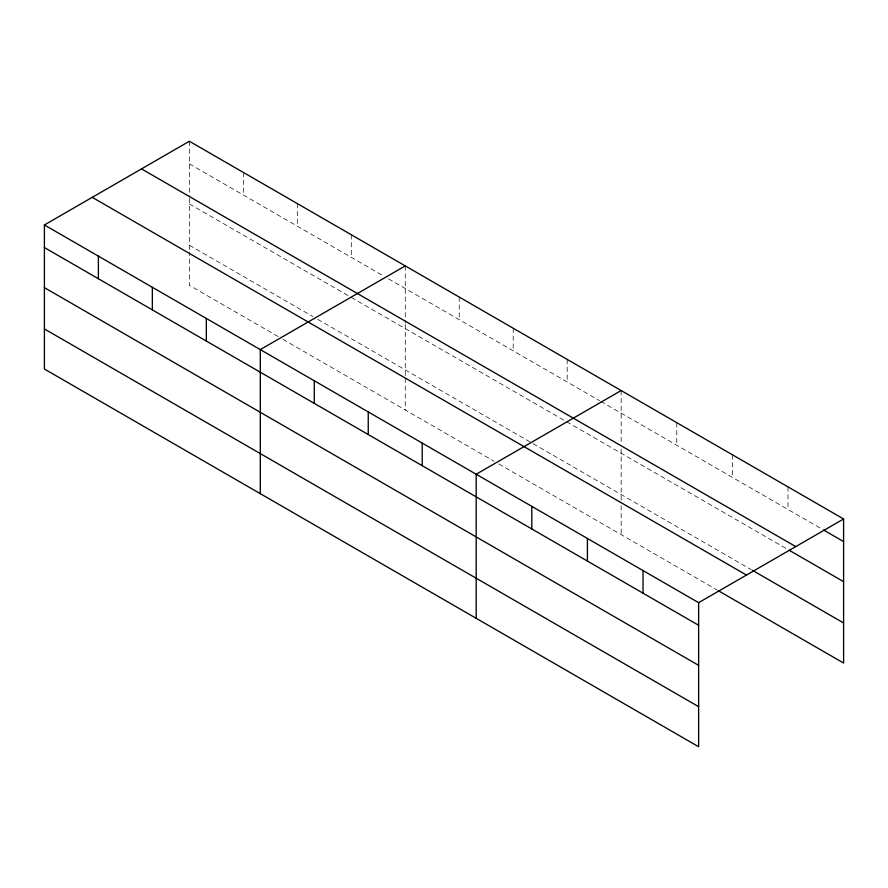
<?xml version="1.0" encoding="UTF-8"?>
<svg xmlns="http://www.w3.org/2000/svg" width="888" height="888" viewBox="0 0 888 888"><rect width="100%" height="100%" fill="white"/><g stroke="black" fill="none" stroke-linecap="round" stroke-linejoin="round"><path stroke-width="0.67" stroke-dasharray="4.44 3.33" d="M189.366 163.858L383.671 276.046M388.478 278.81L599.567 400.688M600.776 401.387L822.299 529.281M189.366 203.94L348.895 296.048M351.293 297.425L787.989 549.55M189.366 245.243L312.909 316.572M317.704 319.336L751.315 569.674M278.122 336.563L189.366 285.326L189.366 252.148M282.928 339.338L494.017 461.216M498.823 463.98L717.005 589.954M787.989 486.868L787.989 509.468M732.378 454.767L732.378 477.367M676.767 422.666L676.767 445.265M621.156 390.554L621.156 443.567M621.156 449.095L621.156 500.066M621.156 505.594L621.156 534.62M567.188 359.396L567.188 381.995M513.209 328.227L513.209 350.827M459.24 297.069L459.24 319.669M405.261 265.912L405.261 323.066M405.261 324.442L405.261 376.801M405.261 378.177L405.261 409.967M351.293 234.743L351.293 257.342M297.314 203.585L297.314 226.185M243.345 172.427L243.345 195.027M189.366 141.259L189.366 197.036M189.366 198.413L189.366 250.771"/><path stroke-width="1.33" d="M698.634 665.356L698.634 602.675L44.4 224.964L44.4 369.019L698.634 746.741L698.634 665.356L44.4 287.645M718.181 590.631L843.6 663.036L843.6 518.981L189.366 141.259L44.4 224.964M405.261 265.912L260.295 349.606L260.295 493.673M621.156 390.554L476.19 474.248L476.19 618.314M698.634 602.675L843.6 518.981M823.487 529.97L843.6 541.58M141.525 168.887L795.759 546.597M789.177 550.238L843.6 581.662M752.491 570.362L843.6 622.954M92.241 197.336L746.475 575.058M44.4 247.563L698.634 625.274M44.4 328.937L698.634 706.659M643.023 570.573L643.023 593.173M587.412 538.461L587.412 561.061M531.801 506.36L531.801 528.959M422.222 443.09L422.222 465.689M368.243 411.932L368.243 434.532M314.274 380.763L314.274 403.363M206.327 318.448L206.327 341.048M152.348 287.279L152.348 309.879M98.379 256.121L98.379 278.721"/></g></svg>
